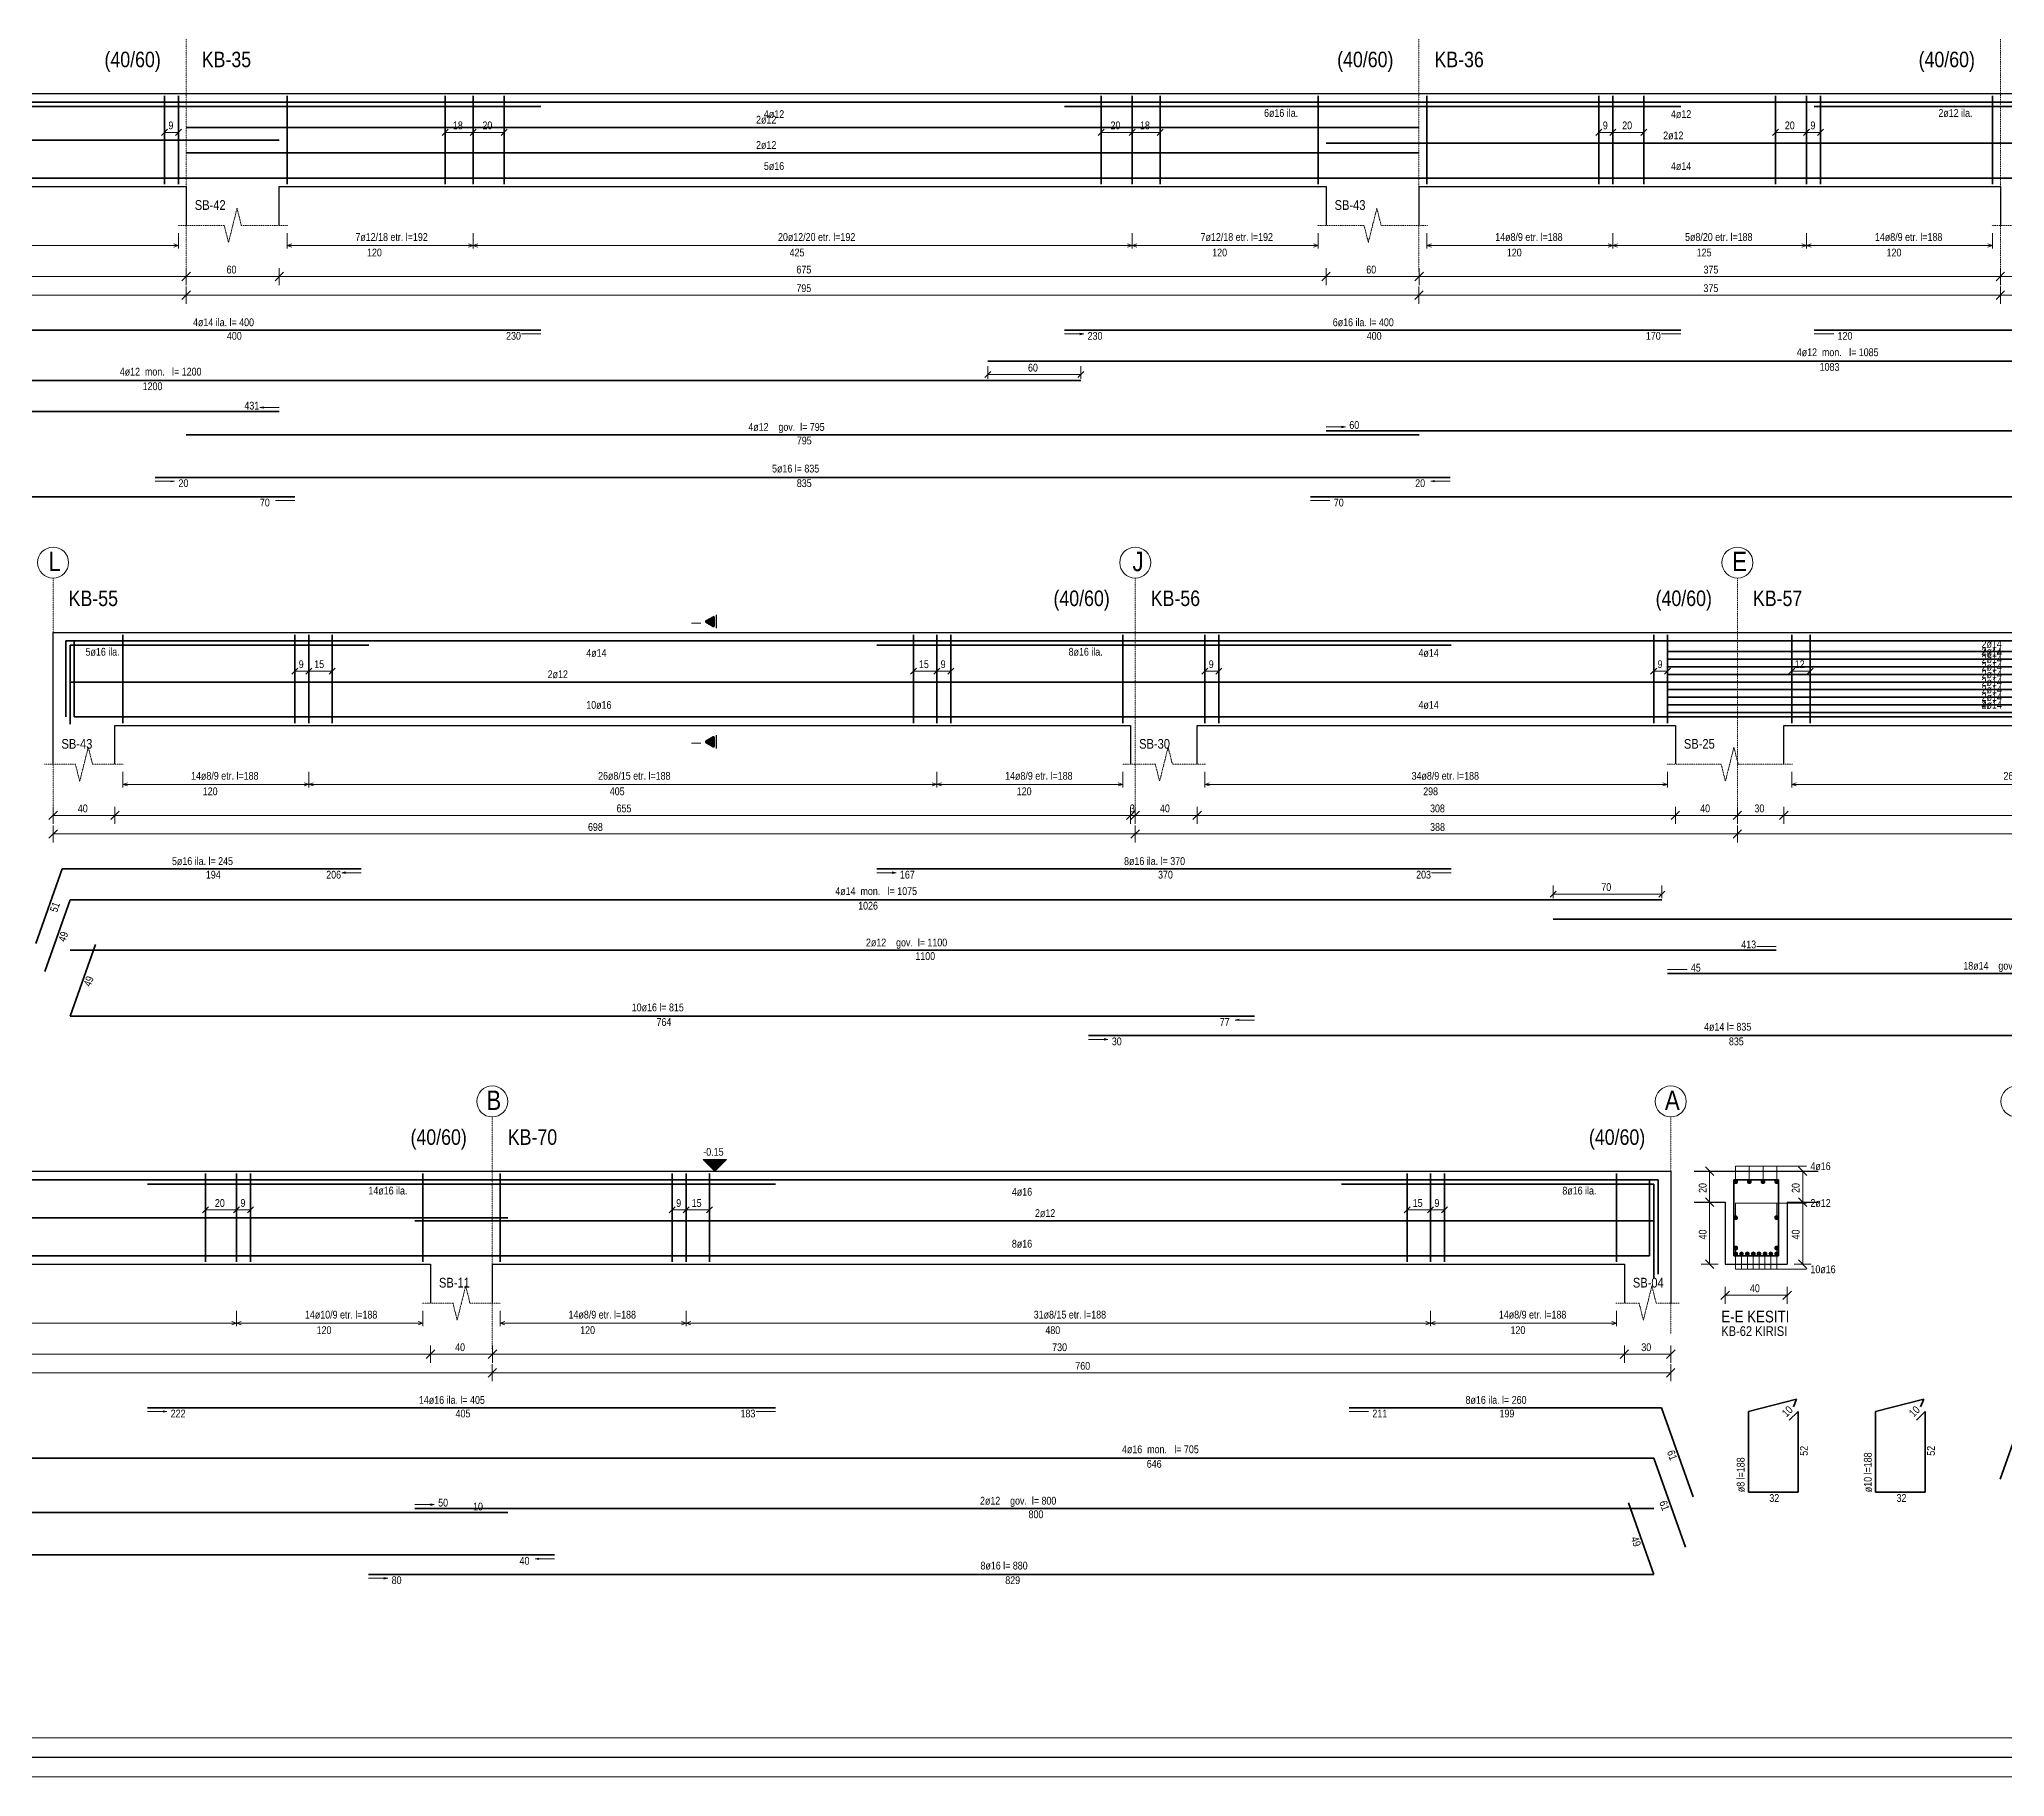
# Model space of a CAD drawing. Header units: millimetres. Extents: x -267 to 94375, y 6431 to 10838.
# Drawn here: x 76169 to 78704, y 6532 to 8773 of the extents above; entities that cross this region are included whole.
import ezdxf

# ---------------------------------------------------------------- set-up
doc = ezdxf.new("R2010")
doc.units = ezdxf.units.MM
doc.header["$LTSCALE"] = 0.0001
doc.linetypes.add('DASHED', pattern=[19.05, 12.7, -6.35])
for name, color, linetype, lineweight in [('AKS BALONU (BEYKENT)', 7, 'Continuous', 20), ('AKS CIZGISI (BEYKENT)', 252, 'DASHED', 20), ('AKS NO (BEYKENT)', 3, 'Continuous', 20), ('DONATI (BEYKENT)', 4, 'Continuous', 35), ('DONATI KESIT (BEYKENT)', 7, 'Continuous', 20), ('DONATI YAZISI (BEYKENT)', 3, 'Continuous', 20), ('I.DONATI OKU (BEYKENT)', 160, 'Continuous', 20), ('KESIT ISMI (BEYKENT)', 6, 'Continuous', 20), ('KESIT SINIRI (BEYKENT)', 241, 'DASHED', 20), ('KESIT_(BEYKENT)', 151, 'Continuous', 25), ('KIRIS (BEYKENT)', 2, 'Continuous', 30), ('KIRIS ISMI (BEYKENT)', 40, 'Continuous', 20), ('KOLON ISMI (BEYKENT)', 91, 'Continuous', 20), ('KOT CIZGI (BEYKENT)', 120, 'Continuous', 20), ('KOT YAZI (BEYKENT)', 7, 'Continuous', 20), ('OLCU (BEYKENT)', 14, 'Continuous', 20), ('OLCU YAZISI (BEYKENT)', 7, 'Continuous', 20), ('SHEETSUMMARY-50', 152, 'Continuous', 20), ('SheetView', 40, 'Continuous', 20), ('SheetViewOut', 231, 'Continuous', 20)]:
    doc.layers.add(name, color=color, linetype=linetype, lineweight=lineweight)
doc.styles.add('KOT (BEYKENT)', font='')
doc.styles.add('OLCU (BEYKENT)', font='')
doc.styles.add('YAZI (BEYKENT)', font='')
doc.styles.get('KOT (BEYKENT)').set_extended_font_data('Bahnschrift Light Condensed')
doc.styles.get('OLCU (BEYKENT)').set_extended_font_data('Bahnschrift Light Condensed')
doc.styles.get('YAZI (BEYKENT)').set_extended_font_data('Bahnschrift Light Condensed')

msp = doc.modelspace()

# ---------------------------------------------------------------- hatches: boundary and pattern name
at = {"layer": 'DONATI KESIT (BEYKENT)', "lineweight": 30}
h = msp.add_hatch(color=256, dxfattribs=at)
h.dxf.hatch_style = 1
h.paths.add_polyline_path([(78354.71, 7299.28, 1), (78359.71, 7299.28, 1)])
h = msp.add_hatch(color=256, dxfattribs=at)
h.dxf.hatch_style = 1
h.paths.add_polyline_path([(78372.37, 7299.28, 1), (78377.37, 7299.28, 1)])
h = msp.add_hatch(color=256, dxfattribs=at)
h.dxf.hatch_style = 1
h.paths.add_polyline_path([(78390.04, 7299.28, 1), (78395.04, 7299.28, 1)])
h = msp.add_hatch(color=256, dxfattribs=at)
h.dxf.hatch_style = 1
h.paths.add_polyline_path([(78407.71, 7299.28, 1), (78412.71, 7299.28, 1)])
h = msp.add_hatch(color=256, dxfattribs=at)
h.dxf.hatch_style = 1
h.paths.add_polyline_path([(78354.71, 7252.78, 1), (78359.71, 7252.78, 1)])
h = msp.add_hatch(color=256, dxfattribs=at)
h.dxf.hatch_style = 1
h.paths.add_polyline_path([(78407.71, 7252.78, 1), (78412.71, 7252.78, 1)])
h = msp.add_hatch(color=256, dxfattribs=at)
h.dxf.hatch_style = 1
h.paths.add_polyline_path([(78354.71, 7213.78, 1), (78359.71, 7213.78, 1)])
h = msp.add_hatch(color=256, dxfattribs=at)
h.dxf.hatch_style = 1
h.paths.add_polyline_path([(78354.71, 7206.28, 1), (78359.71, 7206.28, 1)])
h = msp.add_hatch(color=256, dxfattribs=at)
h.dxf.hatch_style = 1
h.paths.add_polyline_path([(78362.28, 7206.28, 1), (78367.28, 7206.28, 1)])
h = msp.add_hatch(color=256, dxfattribs=at)
h.dxf.hatch_style = 1
h.paths.add_polyline_path([(78369.85, 7206.28, 1), (78374.85, 7206.28, 1)])
h = msp.add_hatch(color=256, dxfattribs=at)
h.dxf.hatch_style = 1
h.paths.add_polyline_path([(78377.42, 7206.28, 1), (78382.42, 7206.28, 1)])
h = msp.add_hatch(color=256, dxfattribs=at)
h.dxf.hatch_style = 1
h.paths.add_polyline_path([(78384.99, 7206.28, 1), (78389.99, 7206.28, 1)])
h = msp.add_hatch(color=256, dxfattribs=at)
h.dxf.hatch_style = 1
h.paths.add_polyline_path([(78392.56, 7206.28, 1), (78397.56, 7206.28, 1)])
h = msp.add_hatch(color=256, dxfattribs=at)
h.dxf.hatch_style = 1
h.paths.add_polyline_path([(78400.14, 7206.28, 1), (78405.14, 7206.28, 1)])
h = msp.add_hatch(color=256, dxfattribs=at)
h.dxf.hatch_style = 1
h.paths.add_polyline_path([(78407.71, 7213.78, 1), (78412.71, 7213.78, 1)])
h = msp.add_hatch(color=256, dxfattribs=at)
h.dxf.hatch_style = 1
h.paths.add_polyline_path([(78407.71, 7206.28, 1), (78412.71, 7206.28, 1)])
at = {"layer": 'KESIT_(BEYKENT)'}
h = msp.add_hatch(color=256, dxfattribs=at)
h.dxf.hatch_style = 1
h.paths.add_polyline_path([(77039.98, 8027.18, 0.5773503), (77038.48, 8028.05), (77028.98, 8022.56, 0.5773503), (77028.98, 8020.83), (77038.48, 8015.35, 0.5773503), (77039.98, 8016.21)])
h = msp.add_hatch(color=256, dxfattribs=at)
h.dxf.hatch_style = 1
h.paths.add_polyline_path([(77039.98, 7872.18, 0.5773503), (77038.48, 7873.05), (77028.98, 7867.56, 0.5773503), (77028.98, 7865.83), (77038.48, 7860.35, 0.5773503), (77039.98, 7861.21)])
at = {"layer": 'KOT CIZGI (BEYKENT)'}
msp.add_hatch(color=256, dxfattribs=at).paths.add_polyline_path([(77055.71, 7327.78), (77025.71, 7327.78), (77040.71, 7312.78)])

# ---------------------------------------------------------------- linework, layer by layer
at = {"layer": 'AKS BALONU (BEYKENT)'}
for centre in [(76187.03, 8097.78), (77582.83, 8097.78), (78359.52, 8097.78), (76753.51, 7402.78), (78273.51, 7402.78), (78719.43, 7402.78)]:
    msp.add_circle(centre, 20, dxfattribs=at)
at = {"layer": 'AKS CIZGISI (BEYKENT)'}
for p, q in [((76358.76, 8772.78), (76358.76, 8472.78)), ((77948.75, 8772.78), (77948.75, 8472.78)), ((78698.75, 8772.78), (78698.75, 8472.78)), ((76187.03, 8077.78), (76187.03, 7777.78)), ((77582.83, 8077.78), (77582.83, 7777.78)), ((78359.52, 8077.78), (78359.52, 7777.78)), ((76753.51, 7382.78), (76753.51, 7082.78)), ((78273.51, 7382.78), (78273.51, 7102.78))]:
    msp.add_line(p, q, dxfattribs=at)
at = {"layer": 'DONATI (BEYKENT)'}
for p, q in [((76330.76, 8699.78), (76330.76, 8585.78)), ((76348.76, 8699.78), (76348.76, 8585.78)), ((76488.76, 8699.78), (76488.76, 8585.78)), ((76692.76, 8699.78), (76692.76, 8585.78)), ((76728.76, 8699.78), (76728.76, 8585.78)), ((76768.76, 8699.78), (76768.76, 8585.78)), ((77538.95, 8699.78), (77538.95, 8585.78)), ((77578.95, 8699.78), (77578.95, 8585.78)), ((77614.95, 8699.78), (77614.95, 8585.78)), ((77818.95, 8699.78), (77818.95, 8585.78)), ((77958.95, 8699.78), (77958.95, 8585.78)), ((78180.95, 8699.78), (78180.95, 8585.78)), ((78198.95, 8699.78), (78198.95, 8585.78)), ((78238.95, 8699.78), (78238.95, 8585.78)), ((78408.75, 8699.78), (78408.75, 8585.78)), ((78448.75, 8699.78), (78448.75, 8585.78)), ((78466.75, 8699.78), (78466.75, 8585.78)), ((78688.75, 8699.78), (78688.75, 8585.78)), ((75112.51, 8691.78), (77512.51, 8691.78)), ((76021.22, 8686.28), (76816.31, 8686.28)), ((77392.51, 8691.78), (79558.75, 8691.78)), ((77491.4, 8686.28), (78286.49, 8686.28)), ((78458.73, 8686.28), (79058.76, 8686.28)), ((76358.76, 8659.11), (77948.95, 8659.11)), ((74538.51, 8642.78), (76478.76, 8642.78)), ((76358.76, 8626.45), (77948.95, 8626.45)), ((77828.95, 8638.78), (79898.81, 8638.78)), ((74518.51, 8593.78), (76498.76, 8593.78)), ((76318.76, 8593.78), (77988.95, 8593.78)), ((77808.95, 8593.78), (79918.81, 8593.78)), ((76021.22, 8397.78), (76816.31, 8397.78)), ((77491.4, 8397.78), (78286.49, 8397.78)), ((78458.73, 8397.78), (79058.76, 8397.78)), ((77392.51, 8357.78), (79558.75, 8357.78)), ((75112.51, 8332.78), (77512.51, 8332.78)), ((74538.51, 8292.78), (76478.76, 8292.78)), ((77828.95, 8267.78), (79898.81, 8267.78)), ((76358.76, 8262.78), (77948.95, 8262.78)), ((76318.76, 8207.78), (77988.95, 8207.78)), ((74518.51, 8182.78), (76498.76, 8182.78)), ((77808.95, 8182.78), (79918.81, 8182.78)), ((76203.33, 7898.78), (76203.33, 7996.78)), ((76203.33, 7996.78), (78262.02, 7996.78)), ((76208.83, 7889.28), (76208.83, 7991.28)), ((76208.83, 7991.28), (76594.33, 7991.28)), ((76214.33, 7996.78), (76214.33, 7898.78)), ((76276.83, 8004.78), (76276.83, 7890.78)), ((76498.83, 8004.78), (76498.83, 7890.78)), ((76516.83, 8004.78), (76516.83, 7890.78)), ((76546.83, 8004.78), (76546.83, 7890.78)), ((77249.33, 7991.28), (77990.13, 7991.28)), ((77296.83, 8004.78), (77296.83, 7890.78)), ((77326.83, 8004.78), (77326.83, 7890.78)), ((77344.83, 8004.78), (77344.83, 7890.78)), ((77566.83, 8004.78), (77566.83, 7890.78)), ((77672.63, 8004.78), (77672.63, 7890.78)), ((77690.63, 8004.78), (77690.63, 7890.78)), ((78122.02, 7996.78), (80522.02, 7996.78)), ((78251.52, 8004.78), (78251.52, 7890.78)), ((78269.52, 8004.78), (78269.52, 7890.78)), ((78429.52, 8004.78), (78429.52, 7890.78)), ((78453.52, 8004.78), (78453.52, 7890.78)), ((78269.52, 7982.98), (79179.52, 7982.98)), ((78269.52, 7973.18), (79179.52, 7973.18)), ((78269.52, 7963.38), (79179.52, 7963.38)), ((76208.83, 7943.78), (79179.52, 7943.78)), ((78269.52, 7953.58), (79179.52, 7953.58)), ((78269.52, 7933.98), (79179.52, 7933.98)), ((78269.52, 7924.18), (79179.52, 7924.18)), ((78269.52, 7914.38), (79179.52, 7914.38)), ((76214.33, 7898.78), (77736.83, 7898.78)), ((77522.63, 7898.78), (79189.52, 7898.78)), ((78269.52, 7904.58), (79179.52, 7904.58)), ((76164.83, 7606.61), (76198.83, 7702.78)), ((76198.83, 7702.78), (76584.33, 7702.78)), ((77249.33, 7702.78), (77990.13, 7702.78)), ((76176.17, 7570.39), (76208.83, 7662.78)), ((76208.83, 7662.78), (78262.02, 7662.78)), ((78122.02, 7637.78), (80522.02, 7637.78)), ((76241.5, 7605.18), (76208.83, 7512.78)), ((76208.83, 7597.78), (78409.52, 7597.78)), ((78269.52, 7567.78), (79179.52, 7567.78)), ((76208.83, 7512.78), (77736.83, 7512.78)), ((77522.63, 7487.78), (79189.52, 7487.78)), ((74793.71, 7301.78), (77118.71, 7301.78)), ((76383.71, 7309.78), (76383.71, 7195.78)), ((76423.71, 7309.78), (76423.71, 7195.78)), ((76441.71, 7309.78), (76441.71, 7195.78)), ((76663.71, 7309.78), (76663.71, 7195.78)), ((76763.71, 7309.78), (76763.71, 7195.78)), ((76958.71, 7301.78), (78257.21, 7301.78)), ((76985.71, 7309.78), (76985.71, 7195.78)), ((77003.71, 7309.78), (77003.71, 7195.78)), ((77033.71, 7309.78), (77033.71, 7195.78)), ((77933.71, 7309.78), (77933.71, 7195.78)), ((77963.71, 7309.78), (77963.71, 7195.78)), ((77981.71, 7309.78), (77981.71, 7195.78)), ((78203.71, 7309.78), (78203.71, 7195.78)), ((78246.21, 7203.78), (78246.21, 7301.78)), ((78257.21, 7301.78), (78257.21, 7179.78)), ((78354.71, 7301.78), (78412.71, 7301.78)), ((78354.71, 7203.78), (78354.71, 7301.78)), ((78412.71, 7301.78), (78412.71, 7203.78)), ((76308.71, 7296.28), (77118.71, 7296.28)), ((77848.71, 7296.28), (78251.71, 7296.28)), ((78251.71, 7296.28), (78251.71, 7174.28)), ((72930.51, 7252.78), (76773.71, 7252.78)), ((76653.71, 7248.78), (78251.71, 7248.78)), ((75073.71, 7203.78), (76833.71, 7203.78)), ((76593.71, 7203.78), (78246.21, 7203.78)), ((78412.71, 7203.78), (78354.71, 7203.78)), ((76308.71, 7007.78), (77118.71, 7007.78)), ((77858.71, 7007.78), (78261.71, 7007.78)), ((78261.71, 7007.78), (78302.37, 6892.76)), ((78373.71, 7002.78), (78435.8, 7018.78)), ((78373.71, 7002.78), (78373.71, 6898.78)), ((78426.41, 6991.46), (78437.71, 7002.78)), ((78431.8, 7008.78), (78435.8, 7018.78)), ((78437.71, 6898.78), (78437.71, 7002.78)), ((78537.71, 7002.78), (78599.8, 7018.78)), ((78537.71, 7002.78), (78537.71, 6898.78)), ((78590.4, 6991.46), (78601.71, 7002.78)), ((78595.8, 7008.78), (78599.8, 7018.78)), ((78601.71, 6898.78), (78601.71, 7002.78)), ((78698.56, 6915.39), (78731.23, 7007.78)), ((74793.71, 6942.78), (77118.71, 6942.78)), ((76958.71, 6942.78), (78251.71, 6942.78)), ((78251.71, 6942.78), (78292.37, 6827.76)), ((78437.71, 6898.78), (78373.71, 6898.78)), ((78601.71, 6898.78), (78537.71, 6898.78)), ((75133.71, 6872.78), (76773.71, 6872.78)), ((76653.71, 6877.78), (78251.71, 6877.78)), ((78251.71, 6792.78), (78219.04, 6885.18)), ((75073.71, 6817.78), (76833.71, 6817.78)), ((76593.71, 6792.78), (78251.71, 6792.78))]:
    msp.add_line(p, q, dxfattribs=at)
at = {"layer": 'DONATI KESIT (BEYKENT)'}
for centre in [(78357.21, 7299.28), (78374.87, 7299.28), (78392.54, 7299.28), (78410.21, 7299.28), (78357.21, 7252.78), (78410.21, 7252.78), (78357.21, 7213.78), (78357.21, 7206.28), (78364.78, 7206.28), (78372.35, 7206.28), (78379.92, 7206.28), (78387.49, 7206.28), (78395.06, 7206.28), (78402.64, 7206.28), (78410.21, 7213.78), (78410.21, 7206.28)]:
    msp.add_circle(centre, 2.5, dxfattribs=at)
at = {"layer": 'I.DONATI OKU (BEYKENT)'}
for p, q in [((76348.76, 8522.78), (76348.76, 8502.78)), ((76488.76, 8522.78), (76488.76, 8502.78)), ((76728.76, 8522.78), (76728.76, 8502.78)), ((77578.95, 8522.78), (77578.95, 8502.78)), ((77818.95, 8522.78), (77818.95, 8502.78)), ((77958.95, 8522.78), (77958.95, 8502.78)), ((78198.95, 8522.78), (78198.95, 8502.78)), ((78448.75, 8522.78), (78448.75, 8502.78)), ((78688.75, 8522.78), (78688.75, 8502.78)), ((75688.76, 8506.78), (76348.76, 8506.78)), ((76348.76, 8506.78), (76342.76, 8508.78)), ((76348.76, 8506.78), (76342.76, 8504.78)), ((76488.76, 8506.78), (76494.76, 8508.78)), ((76488.76, 8506.78), (77818.95, 8506.78)), ((76488.76, 8506.78), (76494.76, 8504.78)), ((76722.76, 8508.78), (76734.76, 8504.78)), ((76722.76, 8504.78), (76734.76, 8508.78)), ((77572.95, 8508.78), (77584.95, 8504.78)), ((77572.95, 8504.78), (77584.95, 8508.78)), ((77818.95, 8506.78), (77812.95, 8508.78)), ((77818.95, 8506.78), (77812.95, 8504.78)), ((77958.95, 8506.78), (77964.95, 8508.78)), ((77958.95, 8506.78), (78688.75, 8506.78)), ((77958.95, 8506.78), (77964.95, 8504.78)), ((78192.95, 8508.78), (78204.95, 8504.78)), ((78192.95, 8504.78), (78204.95, 8508.78)), ((78442.75, 8508.78), (78454.75, 8504.78)), ((78442.75, 8504.78), (78454.75, 8508.78)), ((78688.75, 8506.78), (78682.75, 8508.78)), ((78688.75, 8506.78), (78682.75, 8504.78)), ((76816.31, 8392.78), (76791.31, 8392.78)), ((77491.4, 8392.78), (77516.4, 8392.78)), ((77516.4, 8392.78), (77511.5, 8393.76)), ((77516.4, 8392.78), (77511.5, 8391.8)), ((78286.49, 8392.78), (78261.49, 8392.78)), ((78458.73, 8392.78), (78483.73, 8392.78)), ((76453.76, 8297.78), (76458.67, 8298.76)), ((76478.76, 8297.78), (76453.76, 8297.78)), ((76453.76, 8297.78), (76458.67, 8296.8)), ((77828.95, 8272.78), (77853.95, 8272.78)), ((77853.95, 8272.78), (77849.04, 8273.76)), ((77853.95, 8272.78), (77849.04, 8271.8)), ((76318.76, 8202.78), (76343.76, 8202.78)), ((76343.76, 8202.78), (76338.86, 8201.8)), ((77963.95, 8202.78), (77968.85, 8203.76)), ((77988.95, 8202.78), (77963.95, 8202.78)), ((77963.95, 8202.78), (77968.85, 8201.8)), ((76498.76, 8177.78), (76473.76, 8177.78)), ((77808.95, 8177.78), (77833.95, 8177.78)), ((76276.83, 7827.78), (76276.83, 7807.78)), ((76276.83, 7811.78), (76282.83, 7813.78)), ((76276.83, 7811.78), (77566.83, 7811.78)), ((76276.83, 7811.78), (76282.83, 7809.78)), ((76510.83, 7813.78), (76522.83, 7809.78)), ((76510.83, 7809.78), (76522.83, 7813.78)), ((76516.83, 7827.78), (76516.83, 7807.78)), ((77320.83, 7813.78), (77332.83, 7809.78)), ((77320.83, 7809.78), (77332.83, 7813.78)), ((77326.83, 7827.78), (77326.83, 7807.78)), ((77566.83, 7811.78), (77560.83, 7813.78)), ((77566.83, 7811.78), (77560.83, 7809.78)), ((77566.83, 7827.78), (77566.83, 7807.78)), ((77672.63, 7827.78), (77672.63, 7807.78)), ((77672.63, 7811.78), (77678.63, 7813.78)), ((77672.63, 7811.78), (78269.52, 7811.78)), ((77672.63, 7811.78), (77678.63, 7809.78)), ((78269.52, 7811.78), (78263.52, 7813.78)), ((78269.52, 7811.78), (78263.52, 7809.78)), ((78269.52, 7827.78), (78269.52, 7807.78)), ((78429.52, 7827.78), (78429.52, 7807.78)), ((78429.52, 7811.78), (78435.52, 7813.78)), ((78429.52, 7811.78), (79039.52, 7811.78)), ((78429.52, 7811.78), (78435.52, 7809.78)), ((76559.33, 7697.78), (76564.24, 7698.76)), ((76584.33, 7697.78), (76559.33, 7697.78)), ((76559.33, 7697.78), (76564.24, 7696.8)), ((77249.33, 7697.78), (77274.33, 7697.78)), ((77274.33, 7697.78), (77269.43, 7698.76)), ((77274.33, 7697.78), (77269.43, 7696.8)), ((77990.13, 7697.78), (77965.13, 7697.78)), ((78409.52, 7602.78), (78384.52, 7602.78)), ((78269.52, 7572.78), (78294.52, 7572.78)), ((77711.83, 7507.78), (77716.74, 7508.76)), ((77736.83, 7507.78), (77711.83, 7507.78)), ((77522.63, 7482.78), (77547.63, 7482.78)), ((77547.63, 7482.78), (77542.73, 7483.76)), ((77547.63, 7482.78), (77542.73, 7481.8)), ((78357.21, 7299.28), (78357.21, 7319.28)), ((78357.21, 7319.28), (78448.71, 7319.28)), ((78374.87, 7299.28), (78374.87, 7319.28)), ((78392.54, 7299.28), (78392.54, 7319.28)), ((78410.21, 7299.28), (78410.21, 7319.28)), ((78357.21, 7252.78), (78357.21, 7271.78)), ((78357.21, 7271.78), (78448.71, 7271.78)), ((78410.21, 7252.78), (78410.21, 7271.78)), ((78357.21, 7213.78), (78357.21, 7186.28)), ((78364.78, 7206.28), (78364.78, 7186.28)), ((78372.35, 7206.28), (78372.35, 7186.28)), ((78379.92, 7206.28), (78379.92, 7186.28)), ((78387.49, 7206.28), (78387.49, 7186.28)), ((78395.06, 7206.28), (78395.06, 7186.28)), ((78402.64, 7206.28), (78402.64, 7186.28)), ((78410.21, 7213.78), (78410.21, 7186.28)), ((78357.21, 7186.28), (78448.71, 7186.28)), ((76423.71, 7132.78), (76423.71, 7112.78)), ((76663.71, 7132.78), (76663.71, 7112.78)), ((76763.71, 7132.78), (76763.71, 7112.78)), ((77003.71, 7132.78), (77003.71, 7112.78)), ((77963.71, 7132.78), (77963.71, 7112.78)), ((78203.71, 7132.78), (78203.71, 7112.78)), ((75243.71, 7116.78), (76663.71, 7116.78)), ((76417.71, 7118.78), (76429.71, 7114.78)), ((76417.71, 7114.78), (76429.71, 7118.78)), ((76663.71, 7116.78), (76657.71, 7118.78)), ((76663.71, 7116.78), (76657.71, 7114.78)), ((76763.71, 7116.78), (76769.71, 7118.78)), ((76763.71, 7116.78), (78203.71, 7116.78)), ((76763.71, 7116.78), (76769.71, 7114.78)), ((76997.71, 7118.78), (77009.71, 7114.78)), ((76997.71, 7114.78), (77009.71, 7118.78)), ((77957.71, 7118.78), (77969.71, 7114.78)), ((77957.71, 7114.78), (77969.71, 7118.78)), ((78203.71, 7116.78), (78197.71, 7118.78)), ((78203.71, 7116.78), (78197.71, 7114.78)), ((76308.71, 7002.78), (76333.71, 7002.78)), ((76333.71, 7002.78), (76328.81, 7003.76)), ((76333.71, 7002.78), (76328.81, 7001.8)), ((77118.71, 7002.78), (77093.71, 7002.78)), ((77858.71, 7002.78), (77883.71, 7002.78)), ((76653.71, 6882.78), (76678.71, 6882.78)), ((76678.71, 6882.78), (76673.8, 6883.76)), ((76678.71, 6882.78), (76673.8, 6881.8)), ((76773.71, 6877.78), (76748.71, 6877.78)), ((76808.71, 6812.78), (76813.61, 6813.76)), ((76833.71, 6812.78), (76808.71, 6812.78)), ((76808.71, 6812.78), (76813.61, 6811.8)), ((76593.71, 6787.78), (76618.71, 6787.78)), ((76618.71, 6787.78), (76613.8, 6788.76)), ((76618.71, 6787.78), (76613.8, 6786.8))]:
    msp.add_line(p, q, dxfattribs=at)
at = {"layer": 'KESIT SINIRI (BEYKENT)'}
for p, q in [((76418.76, 8532.78), (76424.26, 8554.78)), ((76424.26, 8554.78), (76429.76, 8532.78)), ((77888.95, 8532.78), (77894.45, 8554.78)), ((77894.45, 8554.78), (77899.95, 8532.78)), ((76347.76, 8532.78), (76407.76, 8532.78)), ((76407.76, 8532.78), (76413.26, 8510.78)), ((76413.26, 8510.78), (76418.76, 8532.78)), ((76429.76, 8532.78), (76489.76, 8532.78)), ((77817.95, 8532.78), (77877.95, 8532.78)), ((77877.95, 8532.78), (77883.45, 8510.78)), ((77883.45, 8510.78), (77888.95, 8532.78)), ((77899.95, 8532.78), (77959.95, 8532.78)), ((78687.75, 8532.78), (78747.75, 8532.78)), ((76226.83, 7837.78), (76232.33, 7859.78)), ((76232.33, 7859.78), (76237.83, 7837.78)), ((77619.73, 7837.78), (77625.23, 7859.78)), ((77625.23, 7859.78), (77630.73, 7837.78)), ((78349.52, 7837.78), (78355.02, 7859.78)), ((78355.02, 7859.78), (78360.52, 7837.78)), ((76175.83, 7837.78), (76215.83, 7837.78)), ((76215.83, 7837.78), (76221.33, 7815.78)), ((76221.33, 7815.78), (76226.83, 7837.78)), ((76237.83, 7837.78), (76277.83, 7837.78)), ((77565.83, 7837.78), (77608.73, 7837.78)), ((77608.73, 7837.78), (77614.23, 7815.78)), ((77614.23, 7815.78), (77619.73, 7837.78)), ((77630.73, 7837.78), (77673.63, 7837.78)), ((78268.52, 7837.78), (78338.52, 7837.78)), ((78338.52, 7837.78), (78344.02, 7815.78)), ((78344.02, 7815.78), (78349.52, 7837.78)), ((78360.52, 7837.78), (78430.52, 7837.78)), ((76713.71, 7142.78), (76719.21, 7164.78)), ((76719.21, 7164.78), (76724.71, 7142.78)), ((78243.71, 7142.78), (78249.21, 7164.78)), ((78249.21, 7164.78), (78254.71, 7142.78)), ((76662.71, 7142.78), (76702.71, 7142.78)), ((76702.71, 7142.78), (76708.21, 7120.78)), ((76708.21, 7120.78), (76713.71, 7142.78)), ((76724.71, 7142.78), (76764.71, 7142.78)), ((78202.71, 7142.78), (78232.71, 7142.78)), ((78232.71, 7142.78), (78238.21, 7120.78)), ((78238.21, 7120.78), (78243.71, 7142.78)), ((78254.71, 7142.78), (78284.71, 7142.78))]:
    msp.add_line(p, q, dxfattribs=at)
at = {"layer": 'KESIT_(BEYKENT)'}
for p, q in [((77042.48, 8030.36), (77042.48, 8013.04)), ((77042.48, 7875.36), (77042.48, 7858.04))]:
    msp.add_line(p, q, dxfattribs=at)
at = {"layer": 'KESIT_(BEYKENT)', "flags": 128}
for points in [[(77038.48, 8028.05), (77028.98, 8022.56, 0.5773503), (77028.98, 8020.83), (77038.48, 8015.35, 0.5773503), (77039.98, 8016.21), (77039.98, 8027.18, 0.5773503)], [(77038.48, 7873.05), (77028.98, 7867.56, 0.5773503), (77028.98, 7865.83), (77038.48, 7860.35, 0.5773503), (77039.98, 7861.21), (77039.98, 7872.18, 0.5773503)]]:
    msp.add_lwpolyline(points, format="xyb", close=True, dxfattribs=at)
at = {"layer": 'KIRIS (BEYKENT)'}
for p, q in [((72908.51, 8702.78), (85648.99, 8702.78)), ((75678.76, 8582.78), (76358.76, 8582.78)), ((76358.76, 8582.78), (76358.76, 8532.78)), ((76478.76, 8532.78), (76478.76, 8582.78)), ((76478.76, 8582.78), (77828.95, 8582.78)), ((77828.95, 8582.78), (77828.95, 8532.78)), ((77948.95, 8532.78), (77948.95, 8582.78)), ((77948.95, 8582.78), (78698.75, 8582.78)), ((78698.75, 8582.78), (78698.75, 8532.78)), ((76186.83, 8007.78), (82749.72, 8007.78)), ((76186.83, 8007.78), (76186.83, 7837.78)), ((76266.83, 7837.78), (76266.83, 7887.78)), ((76266.83, 7887.78), (77576.83, 7887.78)), ((77576.83, 7887.78), (77576.83, 7837.78)), ((77662.63, 7837.78), (77662.63, 7887.78)), ((77662.63, 7887.78), (78279.52, 7887.78)), ((78279.52, 7887.78), (78279.52, 7837.78)), ((78419.52, 7837.78), (78419.52, 7887.78)), ((78419.52, 7887.78), (79049.52, 7887.78)), ((72908.51, 7312.78), (78273.71, 7312.78)), ((78273.71, 7312.78), (78273.71, 7142.78)), ((78303.71, 7312.78), (78463.71, 7312.78)), ((78303.71, 7272.78), (78343.71, 7272.78)), ((78343.71, 7272.78), (78343.71, 7192.78)), ((78423.71, 7272.78), (78463.71, 7272.78)), ((78423.71, 7272.78), (78423.71, 7192.78)), ((75233.71, 7192.78), (76673.71, 7192.78)), ((76673.71, 7192.78), (76673.71, 7142.78)), ((76753.71, 7142.78), (76753.71, 7192.78)), ((76753.71, 7192.78), (78213.71, 7192.78)), ((78213.71, 7192.78), (78213.71, 7142.78)), ((78343.71, 7192.78), (78423.71, 7192.78))]:
    msp.add_line(p, q, dxfattribs=at)
at = {"layer": 'KOT CIZGI (BEYKENT)'}
for p, q in [((77025.71, 7327.78), (77055.71, 7327.78)), ((77040.71, 7312.78), (77025.71, 7327.78)), ((77040.71, 7312.78), (77055.71, 7327.78)), ((77020.71, 7312.78), (77060.71, 7312.78))]:
    msp.add_line(p, q, dxfattribs=at)
at = {"layer": 'OLCU (BEYKENT)'}
for p, q in [((76326.88, 8648.89), (76334.64, 8656.68)), ((76330.77, 8641.78), (76330.76, 8663.78)), ((76330.76, 8652.78), (76348.76, 8652.78)), ((76344.88, 8648.89), (76352.64, 8656.68)), ((76348.77, 8641.78), (76348.76, 8663.78)), ((76688.88, 8648.89), (76696.64, 8656.68)), ((76692.77, 8641.78), (76692.76, 8663.78)), ((76692.76, 8652.78), (76768.76, 8652.78)), ((76724.88, 8648.89), (76732.64, 8656.68)), ((76728.77, 8641.78), (76728.76, 8663.78)), ((76764.88, 8648.89), (76772.64, 8656.68)), ((76768.77, 8641.78), (76768.76, 8663.78)), ((77535.06, 8648.89), (77542.83, 8656.68)), ((77538.96, 8641.78), (77538.94, 8663.78)), ((77538.95, 8652.78), (77614.95, 8652.78)), ((77575.06, 8648.89), (77582.83, 8656.68)), ((77578.96, 8641.78), (77578.94, 8663.78)), ((77611.06, 8648.89), (77618.83, 8656.68)), ((77614.96, 8641.78), (77614.94, 8663.78)), ((78177.06, 8648.89), (78184.83, 8656.68)), ((78180.95, 8641.78), (78180.94, 8663.78)), ((78180.95, 8652.78), (78238.95, 8652.78)), ((78195.06, 8648.89), (78202.83, 8656.68)), ((78198.96, 8641.78), (78198.94, 8663.78)), ((78235.06, 8648.89), (78242.83, 8656.68)), ((78238.96, 8641.78), (78238.94, 8663.78)), ((78404.86, 8648.89), (78412.63, 8656.68)), ((78408.76, 8641.78), (78408.74, 8663.78)), ((78408.75, 8652.78), (78466.75, 8652.78)), ((78444.86, 8648.89), (78452.63, 8656.68)), ((78448.76, 8641.78), (78448.74, 8663.78)), ((78462.86, 8648.89), (78470.63, 8656.68)), ((78466.76, 8641.78), (78466.74, 8663.78)), ((76364.26, 8472.28), (76353.26, 8461.28)), ((76358.76, 8477.78), (76358.76, 8455.78)), ((76484.26, 8472.28), (76473.26, 8461.28)), ((76478.76, 8477.78), (76478.76, 8455.78)), ((77834.45, 8472.28), (77823.45, 8461.28)), ((77828.95, 8477.78), (77828.95, 8455.78)), ((77954.45, 8472.28), (77943.45, 8461.28)), ((77948.95, 8477.78), (77948.95, 8455.78)), ((78704.25, 8472.28), (78693.25, 8461.28)), ((78698.75, 8477.78), (78698.75, 8455.78)), ((72908.71, 8442.78), (85648.8, 8442.78)), ((74538.71, 8466.78), (77948.75, 8466.78)), ((76364.26, 8448.28), (76353.26, 8437.28)), ((76358.76, 8453.78), (76358.76, 8431.78)), ((77954.25, 8448.28), (77943.25, 8437.28)), ((77948.75, 8453.78), (77948.75, 8431.78)), ((77948.95, 8466.78), (81378.88, 8466.78)), ((78704.25, 8448.28), (78693.25, 8437.28)), ((78698.75, 8453.78), (78698.75, 8431.78)), ((77388.63, 8336.39), (77396.4, 8344.18)), ((77392.52, 8334.78), (77392.51, 8351.28)), ((77508.63, 8336.39), (77516.4, 8344.18)), ((77512.52, 8334.78), (77512.51, 8351.28)), ((77392.51, 8340.28), (77512.51, 8340.28)), ((76494.95, 7953.89), (76502.71, 7961.68)), ((76498.84, 7946.78), (76498.83, 7968.78)), ((76512.95, 7953.89), (76520.71, 7961.68)), ((76516.84, 7946.78), (76516.83, 7968.78)), ((76542.95, 7953.89), (76550.71, 7961.68)), ((76546.84, 7946.78), (76546.83, 7968.78)), ((77292.95, 7953.89), (77300.71, 7961.68)), ((77296.84, 7946.78), (77296.83, 7968.78)), ((77322.95, 7953.89), (77330.71, 7961.68)), ((77326.84, 7946.78), (77326.83, 7968.78)), ((77340.95, 7953.89), (77348.71, 7961.68)), ((77344.84, 7946.78), (77344.83, 7968.78)), ((77668.75, 7953.89), (77676.51, 7961.68)), ((77672.64, 7946.78), (77672.63, 7968.78)), ((77686.75, 7953.89), (77694.51, 7961.68)), ((77690.64, 7946.78), (77690.63, 7968.78)), ((78247.64, 7953.89), (78255.4, 7961.68)), ((78251.53, 7946.78), (78251.52, 7968.78)), ((78265.64, 7953.89), (78273.4, 7961.68)), ((78269.53, 7946.78), (78269.52, 7968.78)), ((78425.64, 7953.89), (78433.4, 7961.68)), ((78429.53, 7946.78), (78429.52, 7968.78)), ((78449.64, 7953.89), (78457.4, 7961.68)), ((78453.53, 7946.78), (78453.52, 7968.78)), ((76498.83, 7957.78), (76546.83, 7957.78)), ((77296.83, 7957.78), (77344.83, 7957.78)), ((77672.63, 7957.78), (77690.63, 7957.78)), ((78251.52, 7957.78), (78269.52, 7957.78)), ((78429.52, 7957.78), (78453.52, 7957.78)), ((76187.03, 7782.78), (76187.03, 7760.78)), ((76266.83, 7782.78), (76266.83, 7760.78)), ((77576.83, 7782.78), (77576.83, 7760.78)), ((77582.83, 7782.78), (77582.83, 7760.78)), ((77662.63, 7782.78), (77662.63, 7760.78)), ((78279.52, 7782.78), (78279.52, 7760.78)), ((78359.52, 7782.78), (78359.52, 7760.78)), ((78419.52, 7782.78), (78419.52, 7760.78)), ((76192.53, 7777.28), (76181.53, 7766.28)), ((76187.03, 7771.78), (79989.52, 7771.78)), ((76187.03, 7758.78), (76187.03, 7736.78)), ((76272.33, 7777.28), (76261.33, 7766.28)), ((77582.33, 7777.28), (77571.33, 7766.28)), ((77588.33, 7777.28), (77577.33, 7766.28)), ((77582.83, 7758.78), (77582.83, 7736.78)), ((77668.13, 7777.28), (77657.13, 7766.28)), ((78285.02, 7777.28), (78274.02, 7766.28)), ((78365.02, 7777.28), (78354.02, 7766.28)), ((78359.52, 7758.78), (78359.52, 7736.78)), ((78425.02, 7777.28), (78414.02, 7766.28)), ((76192.53, 7753.28), (76181.53, 7742.28)), ((76187.03, 7747.78), (82749.52, 7747.78)), ((77588.33, 7753.28), (77577.33, 7742.28)), ((78365.02, 7753.28), (78354.02, 7742.28)), ((78122.03, 7664.78), (78122.02, 7681.28)), ((78262.03, 7664.78), (78262.02, 7681.28)), ((78118.14, 7666.39), (78125.9, 7674.18)), ((78122.02, 7670.28), (78262.02, 7670.28)), ((78258.14, 7666.39), (78265.9, 7674.18)), ((78312.71, 7312.78), (78334.71, 7312.78)), ((78329.21, 7307.28), (78318.21, 7318.28)), ((78323.71, 7192.78), (78323.71, 7312.78)), ((78432.71, 7312.78), (78454.71, 7312.78)), ((78449.21, 7307.28), (78438.21, 7318.28)), ((78443.71, 7192.78), (78443.71, 7312.78)), ((78318.21, 7278.28), (78329.21, 7267.28)), ((78438.21, 7278.28), (78449.21, 7267.28)), ((76379.82, 7258.89), (76387.59, 7266.68)), ((76383.72, 7251.78), (76383.7, 7273.78)), ((76383.71, 7262.78), (76441.71, 7262.78)), ((76419.82, 7258.89), (76427.59, 7266.68)), ((76423.72, 7251.78), (76423.7, 7273.78)), ((76437.82, 7258.89), (76445.59, 7266.68)), ((76441.72, 7251.78), (76441.7, 7273.78)), ((76981.82, 7258.89), (76989.59, 7266.68)), ((76985.72, 7251.78), (76985.7, 7273.78)), ((76985.71, 7262.78), (77033.71, 7262.78)), ((76999.82, 7258.89), (77007.59, 7266.68)), ((77003.72, 7251.78), (77003.7, 7273.78)), ((77029.82, 7258.89), (77037.59, 7266.68)), ((77033.72, 7251.78), (77033.7, 7273.78)), ((77929.82, 7258.89), (77937.59, 7266.68)), ((77933.72, 7251.78), (77933.7, 7273.78)), ((77933.71, 7262.78), (77981.71, 7262.78)), ((77959.82, 7258.89), (77967.59, 7266.68)), ((77963.72, 7251.78), (77963.7, 7273.78)), ((77977.82, 7258.89), (77985.59, 7266.68)), ((77981.72, 7251.78), (77981.7, 7273.78)), ((78312.71, 7272.78), (78334.71, 7272.78)), ((78432.71, 7272.78), (78454.71, 7272.78)), ((78312.71, 7192.78), (78334.71, 7192.78)), ((78318.21, 7198.28), (78329.21, 7187.28)), ((78432.71, 7192.78), (78454.71, 7192.78)), ((78438.21, 7198.28), (78449.21, 7187.28)), ((78349.21, 7158.28), (78338.21, 7147.28)), ((78343.71, 7163.78), (78343.71, 7141.78)), ((78343.71, 7152.78), (78423.71, 7152.78)), ((78418.21, 7147.28), (78429.21, 7158.28)), ((78423.71, 7141.78), (78423.71, 7163.78)), ((75233.71, 7076.78), (76753.51, 7076.78)), ((76679.21, 7082.28), (76668.21, 7071.28)), ((76673.71, 7087.78), (76673.71, 7065.78)), ((76759.21, 7082.28), (76748.21, 7071.28)), ((76753.71, 7087.78), (76753.71, 7065.78)), ((76753.71, 7076.78), (78273.51, 7076.78)), ((78219.21, 7082.28), (78208.21, 7071.28)), ((78213.71, 7087.78), (78213.71, 7065.78)), ((78268.21, 7071.28), (78279.21, 7082.28)), ((78273.71, 7087.78), (78273.71, 7065.78)), ((72908.51, 7052.78), (78273.51, 7052.78)), ((76759.01, 7058.28), (76748.01, 7047.28)), ((76753.51, 7063.78), (76753.51, 7041.78)), ((78268.01, 7047.28), (78279.01, 7058.28)), ((78273.51, 7063.78), (78273.51, 7041.78))]:
    msp.add_line(p, q, dxfattribs=at)
at = {"layer": 'SHEETSUMMARY-50', "const_width": 2, "flags": 128}
msp.add_lwpolyline([(72679.28, 6556.81), (94349.5, 6556.81), (94349.5, 10706.81), (72679.28, 10706.81)], close=True, dxfattribs=at)
at = {"layer": 'SheetView'}
msp.add_lwpolyline([(72704.28, 6581.81), (93724.5, 6581.81), (93724.5, 10681.81), (72704.28, 10681.81)], close=True, dxfattribs=at)
at = {"layer": 'SheetViewOut'}
msp.add_lwpolyline([(72654.28, 6531.81), (94374.5, 6531.81), (94374.5, 10731.81), (72654.28, 10731.81)], close=True, dxfattribs=at)

# ---------------------------------------------------------------- texts
at = {"layer": 'AKS NO (BEYKENT)', "style": 'YAZI (BEYKENT)'}
for s, p in [('L', (76180.88, 8086.78)), ('J', (77579.27, 8086.78)), ('E', (78352.74, 8086.78)), ('B', (76745.91, 7391.78)), ('A', (78266.01, 7391.78))]:
    msp.add_text(s, height=25, dxfattribs=at).set_placement(p)
at = {"layer": 'DONATI YAZISI (BEYKENT)', "style": 'YAZI (BEYKENT)'}
for s, p in [('2ø12', (77093.75, 8664.11)), ('4ø12', (77103.85, 8671.28)), ('6ø16 ila.', (77748.99, 8672.78)), ('4ø12', (78273.85, 8671.28)), ('2ø12 ila.', (78618.79, 8672.78)), ('2ø12', (78263.75, 8643.78)), ('2ø12', (77093.75, 8631.45)), ('5ø16', (77103.85, 8604.28)), ('4ø14', (78273.85, 8604.28)), (' 7ø12/18 etr. l=192', (76573.76, 8512.78)), (' 20ø12/20 etr. l=192', (77118.85, 8512.78)), (' 7ø12/18 etr. l=192', (77663.95, 8512.78)), (' 14ø8/9 etr. l=188', (78043.95, 8512.78)), (' 5ø8/20 etr. l=188', (78288.85, 8512.78)), (' 14ø8/9 etr. l=188', (78533.75, 8512.78)), ('4ø14 ila. l= 400', (76367.49, 8402.78)), ('6ø16 ila. l= 400', (77837.62, 8402.78)), ('4ø12  mon.   l= 1085', (78436.13, 8364.09)), ('4ø12  mon.   l= 1200', (76273.01, 8339.09)), ('4ø12    gov.  l= 795', (77083.76, 8267.78)), ('5ø16 l= 835', (77114.36, 8214.09)), ('5ø16 ila.', (76228.88, 7977.78)), ('4ø14', (76874.73, 7976.28)), ('8ø16 ila.', (77496.88, 7977.78)), ('4ø14', (77948.18, 7976.28)), ('4ø14', (78674.52, 7976.28)), ('2ø14', (78674.52, 7987.98)), ('2ø14', (78674.52, 7978.18)), ('2ø14', (78674.52, 7968.38)), ('2ø14', (78674.52, 7958.58)), ('2ø12', (76824.93, 7948.78)), ('2ø14', (78674.52, 7948.78)), ('2ø14', (78674.52, 7938.98)), ('2ø14', (78674.52, 7929.18)), ('10ø16', (76874.73, 7909.28)), ('4ø14', (77948.18, 7909.28)), ('4ø14', (78674.52, 7909.28)), ('2ø14', (78674.52, 7919.38)), ('2ø14', (78674.52, 7909.58)), (' 14ø8/9 etr. l=188', (76361.83, 7817.78)), (' 26ø8/15 etr. l=188', (76886.83, 7817.78)), (' 14ø8/9 etr. l=188', (77411.83, 7817.78)), (' 34ø8/9 etr. l=188', (77936.08, 7817.78)), (' 26ø14/12 etr. l=196', (78699.52, 7817.78)), ('5ø16 ila. l= 245', (76340.33, 7707.78)), ('8ø16 ila. l= 370', (77568.43, 7707.78)), ('4ø14  mon.   l= 1075', (77195.93, 7669.09)), ('2ø12    gov.  l= 1100', (77235.51, 7602.78)), ('18ø14    gov.  l= 455', (78650.91, 7572.78)), ('10ø16 l= 815', (76933.33, 7519.09)), ('4ø14 l= 835', (78316.58, 7494.09)), ('4ø16', (78453.71, 7314.28)), ('14ø16 ila.', (76593.75, 7282.78)), ('4ø16', (77423.71, 7281.28)), ('8ø16 ila.', (78133.75, 7282.78)), ('2ø12', (78453.71, 7266.78)), ('2ø12', (77453.51, 7253.78)), ('8ø16', (77423.71, 7214.28)), ('10ø16', (78453.71, 7181.28)), (' 14ø10/9 etr. l=188', (76508.71, 7122.78)), (' 14ø8/9 etr. l=188', (76848.71, 7122.78)), (' 31ø8/15 etr. l=188', (77448.71, 7122.78)), (' 14ø8/9 etr. l=188', (78048.71, 7122.78)), ('14ø16 ila. l= 405', (76658.89, 7012.78)), ('8ø16 ila. l= 260', (78008.88, 7012.78)), ('4ø16  mon.   l= 705', (77565.71, 6949.09)), ('2ø12    gov.  l= 800', (77382.58, 6882.78)), ('8ø16 l= 880', (77383.21, 6799.09))]:
    msp.add_text(s, height=10, dxfattribs=at).set_placement(p)
for s, p in [('ø10 l=188', (78532.71, 6898.78)), ('ø8 l=188', (78368.71, 6898.78))]:
    msp.add_text(s, height=10, rotation=90, dxfattribs=at).set_placement(p)
at = {"layer": 'KESIT ISMI (BEYKENT)', "style": 'YAZI (BEYKENT)'}
for p in [(77022.73, 8017.78), (77022.73, 7862.78)]:
    msp.add_text('I', height=12.5, rotation=90, dxfattribs=at).set_placement(p)
msp.add_text('E-E KESITI', height=15, dxfattribs=at).set_placement((78338.71, 7117.78))
at = {"layer": 'KIRIS ISMI (BEYKENT)', "style": 'YAZI (BEYKENT)'}
for s, height, p in [('(40/60)', 20, (76253.29, 8736.78)), ('KB-35', 20, (76378.76, 8736.78)), ('(40/60)', 20, (77843.27, 8736.78)), ('KB-36', 20, (77968.75, 8736.78)), ('(40/60)', 20, (78593.27, 8736.78)), ('KB-55', 20, (76207.03, 8041.78)), ('(40/60)', 20, (77477.36, 8041.78)), ('KB-56', 20, (77602.83, 8041.78)), ('(40/60)', 20, (78254.05, 8041.78)), ('KB-57', 20, (78379.52, 8041.78)), ('(40/60)', 20, (76648.03, 7346.78)), ('KB-70', 20, (76773.51, 7346.78)), ('(40/60)', 20, (78168.03, 7346.78)), ('KB-62 KIRISI', 12.5, (78338.71, 7100.28))]:
    msp.add_text(s, height=height, dxfattribs=at).set_placement(p)
at = {"layer": 'KOLON ISMI (BEYKENT)', "style": 'YAZI (BEYKENT)'}
for s, p in [('SB-42', (76369.76, 8552.78)), ('SB-43', (77839.95, 8552.78)), ('SB-43', (76197.83, 7857.78)), ('SB-30', (77587.83, 7857.78)), ('SB-25', (78290.52, 7857.78)), ('SB-11', (76684.71, 7162.78)), ('SB-04', (78224.71, 7162.78))]:
    msp.add_text(s, height=12.5, dxfattribs=at).set_placement(p)
at = {"layer": 'KOT YAZI (BEYKENT)', "style": 'KOT (BEYKENT)'}
msp.add_text('-0.15', height=10, dxfattribs=at).set_placement((77025.71, 7332.78))
at = {"layer": 'OLCU YAZISI (BEYKENT)', "style": 'OLCU (BEYKENT)'}
for s, p in [('9', (76335.76, 8656.78)), ('18', (76702.76, 8656.78)), ('20', (76740.76, 8656.78)), ('20', (77550.94, 8656.78)), ('18', (77588.94, 8656.78)), ('9', (78185.95, 8656.78)), ('20', (78210.95, 8656.78)), ('20', (78420.75, 8656.78)), ('9', (78453.75, 8656.78)), (' 120', (76588.76, 8492.78)), (' 425', (77133.85, 8492.78)), (' 120', (77678.95, 8492.78)), (' 120', (78058.95, 8492.78)), (' 125', (78303.85, 8492.78)), (' 120', (78548.75, 8492.78)), ('60', (76410.76, 8470.78)), ('675', (77145.85, 8470.78)), ('60', (77880.85, 8470.78)), ('375', (78315.85, 8470.78)), ('795', (77145.75, 8446.78)), ('375', (78315.75, 8446.78)), ('400', (76411.26, 8385.28)), ('230', (76771.31, 8385.28)), ('230', (77521.4, 8385.28)), ('400', (77881.45, 8385.28)), ('170', (78241.49, 8385.28)), ('120', (78488.73, 8385.28)), ('60', (77444.51, 8344.28)), ('1083', (78465.63, 8345.28)), ('1200', (76302.51, 8320.28)), ('431', (76433.76, 8295.28)), ('60', (77858.95, 8270.28)), ('795', (77146.35, 8250.28)), ('20', (76348.76, 8195.28)), ('835', (77146.35, 8195.28)), ('20', (77943.95, 8195.28)), ('70', (76453.76, 8170.28)), ('70', (77838.95, 8170.28)), ('9', (76503.83, 7961.78)), ('15', (76523.83, 7961.78)), ('15', (77303.83, 7961.78)), ('9', (77331.83, 7961.78)), ('9', (77677.63, 7961.78)), ('9', (78256.52, 7961.78)), ('12', (78433.52, 7961.78)), ('40', (76218.93, 7775.78)), (' 120', (76376.83, 7797.78)), (' 405', (76901.83, 7797.78)), ('655', (76913.83, 7775.78)), (' 120', (77426.83, 7797.78)), ('3', (77575.83, 7775.78)), ('40', (77614.73, 7775.78)), (' 298', (77951.08, 7797.78)), ('308', (77963.08, 7775.78)), ('40', (78311.52, 7775.78)), ('30', (78381.52, 7775.78)), ('698', (76876.93, 7751.78)), ('388', (77963.18, 7751.78)), ('194', (76384.08, 7690.28)), ('206', (76539.33, 7690.28)), ('167', (77279.33, 7690.28)), ('370', (77612.23, 7690.28)), ('203', (77945.13, 7690.28)), ('70', (78184.02, 7674.28)), ('1026', (77225.43, 7650.28)), ('413', (78364.52, 7600.28)), ('1100', (77299.18, 7585.28)), ('45', (78299.52, 7570.28)), ('764', (76965.33, 7500.28)), ('77', (77691.83, 7500.28)), ('30', (77552.63, 7475.28)), ('835', (78348.58, 7475.28)), ('20', (76395.71, 7266.78)), ('9', (76428.71, 7266.78)), ('9', (76990.71, 7266.78)), ('15', (77010.71, 7266.78)), ('15', (77940.71, 7266.78)), ('9', (77968.71, 7266.78)), ('40', (78375.71, 7156.78)), (' 120', (76523.71, 7102.78)), (' 120', (76863.71, 7102.78)), (' 480', (77463.71, 7102.78)), (' 120', (78063.71, 7102.78)), ('40', (76705.61, 7080.78)), ('730', (77475.71, 7080.78)), ('30', (78235.61, 7080.78)), ('760', (77505.51, 7056.78)), ('222', (76338.71, 6995.28)), ('405', (76706.21, 6995.28)), ('183', (77073.71, 6995.28)), ('211', (77888.71, 6995.28)), ('199', (78052.71, 6995.28)), ('646', (77597.71, 6930.28)), ('32', (78400.71, 6886.28)), ('32', (78564.71, 6886.28)), ('50', (76683.71, 6880.28)), ('10', (76728.71, 6875.28)), ('800', (77445.21, 6865.28)), ('40', (76788.71, 6805.28)), ('80', (76623.71, 6780.28)), ('829', (77415.21, 6780.28))]:
    msp.add_text(s, height=10, dxfattribs=at).set_placement(p)
for s, rotation, p in [('51', 70.52884, (76191.95, 7645.82)), ('49', 70.52884, (76202.62, 7607.7)), ('49', 70, (76235.28, 7550.1)), ('20', 90, (78319.71, 7284.78)), ('20', 90, (78439.71, 7284.78)), ('40', 90, (78319.71, 7224.78)), ('40', 90, (78439.71, 7224.78)), ('10', 45, (78422.86, 6994.98)), ('10', 45, (78586.86, 6994.98)), ('61', 289.47116, (78268.59, 6950.82)), ('52', 90, (78450.21, 6945.78)), ('52', 90, (78614.21, 6945.78)), ('61', 289.47116, (78258.59, 6885.82)), ('49', 289, (78221.92, 6839.53))]:
    msp.add_text(s, height=10, rotation=rotation, dxfattribs=at).set_placement(p)

doc.saveas('drawing.dxf')
